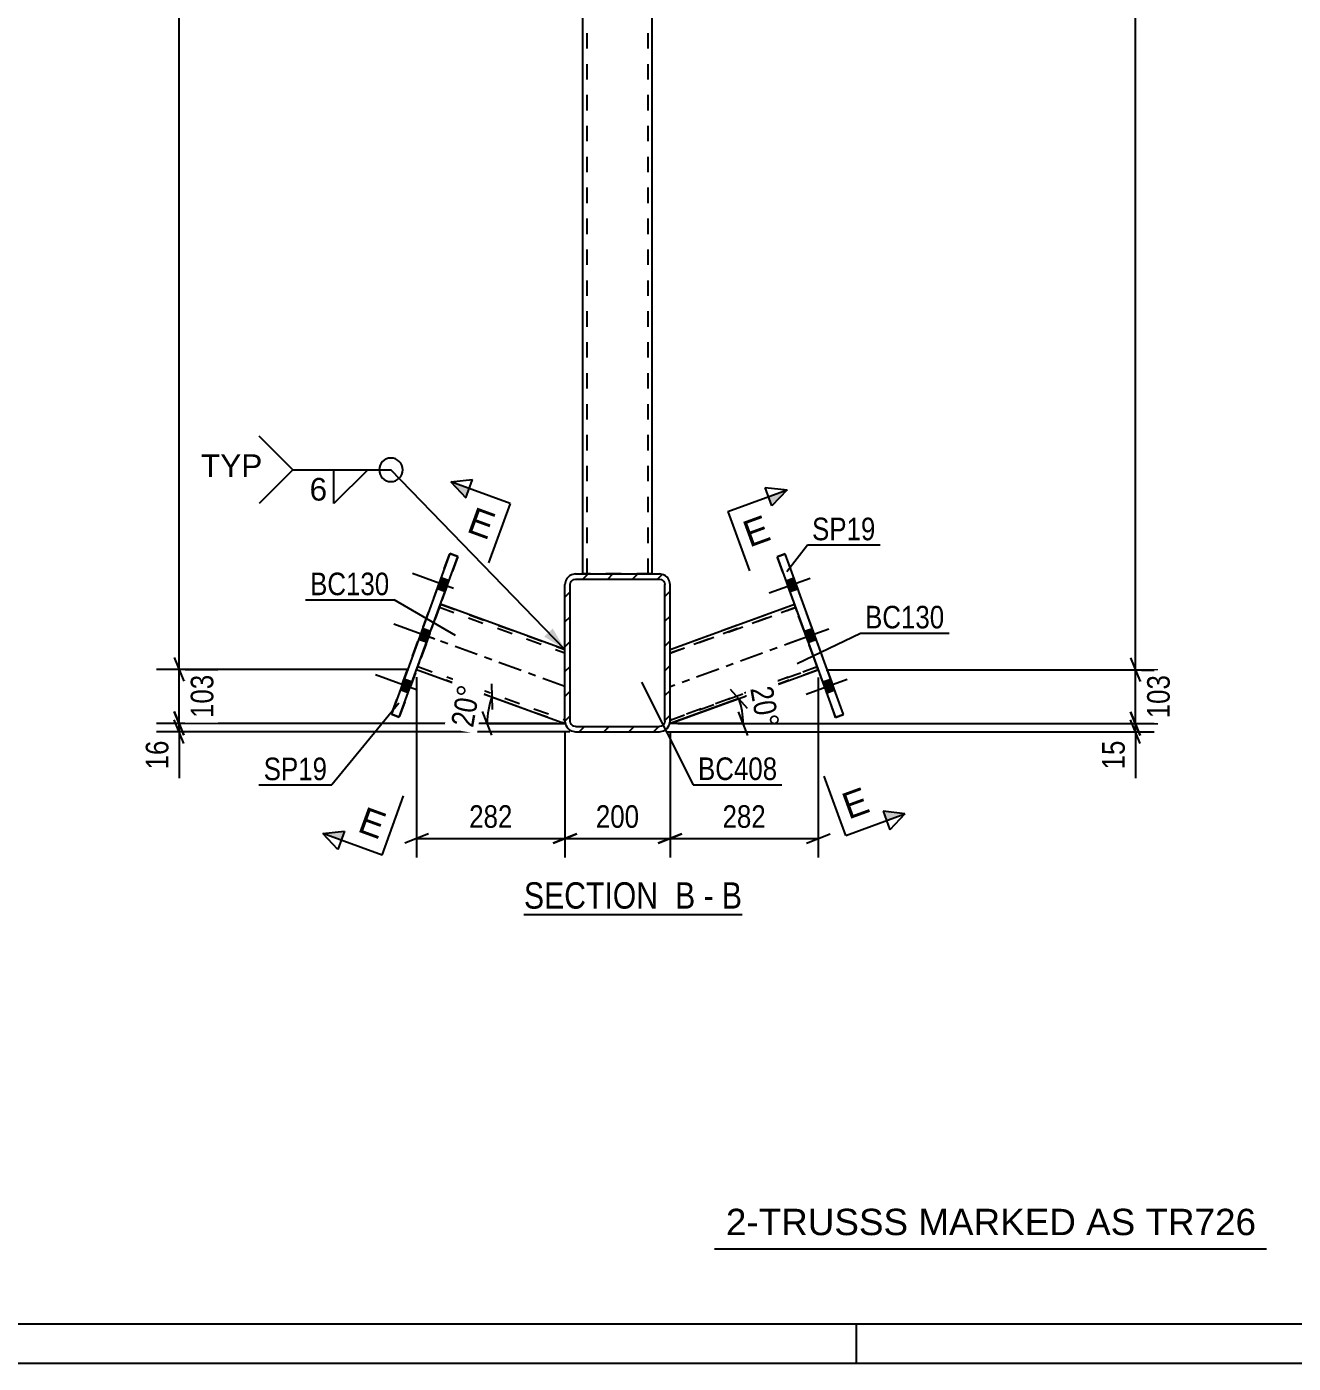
# Model space of a CAD drawing. Header units: millimetres. Extents: x 0 to 841, y 0 to 594.
# Drawn here: x 315.8 to 476.4, y 0 to 169.5 of the extents above; entities that cross this region are included whole.
import ezdxf

# ---------------------------------------------------------------- set-up
doc = ezdxf.new("R2010")
doc.units = ezdxf.units.MM
doc.linetypes.add('DXK_LINE_DOT2', pattern=[3.9198, 1.9599, -1.9599])
doc.linetypes.add('DXK_LINE_DOT3', pattern=[5.9187, 2.979, -0.9799, 0.9799, -0.9799])
doc.styles.add('Arial', font='ARIAL.TTF', dxfattribs={"height": 0.2})
doc.styles.add('Arial Narrow', font='ARIALN.TTF', dxfattribs={"height": 0.2})

# ---------------------------------------------------------------- blocks, each defined once
blk = doc.blocks.new('Unknown-570387635-1132')
at = {"color": 5, "linetype": 'Continuous'}
for p, q in [((5, 5), (836, 5)), ((421, 0), (421, 5)), ((0, 0), (841, 0))]:
    blk.add_line(p, q, dxfattribs=at)
blk = doc.blocks.new('Unknown-570387635-14 - 3584')
at = {"color": 6, "linetype": 'Continuous'}
blk.add_line((378.84, 56.91), (406.49, 56.91), dxfattribs=at)
at = {"color": 0, "linetype": 'Continuous'}
for points in [[(396.95, 57.66), (396.95, 61.16), (378.84, 61.16), (378.84, 57.66)], [(400.56, 57.66), (400.56, 61.16), (398, 61.16), (398, 57.66)], [(402.88, 57.66), (402.88, 61.16), (401.61, 61.16), (401.61, 57.66)], [(406.49, 57.66), (406.49, 61.16), (403.93, 61.16), (403.93, 57.66)]]:
    blk.add_wipeout(points, dxfattribs=at)
at = {"color": 7, "linetype": 'Continuous', "style": 'Arial Narrow'}
for s, p in [('SECTION ', (378.84, 57.66)), ('B', (398, 57.66)), ('B', (403.93, 57.66)), ('-', (401.61, 57.66))]:
    blk.add_text(s, height=3.34, dxfattribs=at).set_placement(p)
blk = doc.blocks.new('Part-570387635-3654 - 3584')
at = {"color": 2, "linetype": 'Continuous'}
for p, q in [((413.15, 96.23), (397.37, 90.49)), ((397.37, 81.12), (416.16, 87.96)), ((397.37, 81.19), (397.37, 81.44)), ((397.37, 81.19), (397.37, 81.12)), ((397.37, 81.12), (397.37, 81.12))]:
    blk.add_line(p, q, dxfattribs=at)
at = {"color": 7, "linetype": 'DXK_LINE_DOT2'}
for p, q in [((413.15, 96.23), (397.37, 90.49)), ((397.37, 90.06), (413.29, 95.85)), ((413.29, 95.85), (397.37, 90.06)), ((416.16, 87.96), (413.15, 96.23)), ((397.37, 90.49), (397.37, 90.49)), ((397.37, 90.42), (397.37, 90.49)), ((397.37, 81.44), (397.37, 90.49)), ((397.37, 90.06), (397.37, 90.06)), ((397.37, 81.55), (416.03, 88.34)), ((416.03, 88.34), (397.37, 81.55)), ((416.16, 87.96), (397.37, 81.12)), ((397.37, 81.55), (397.37, 81.55)), ((397.37, 81.12), (397.37, 81.12))]:
    blk.add_line(p, q, dxfattribs=at)
at = {"color": 7, "linetype": 'DXK_LINE_DOT3'}
blk.add_line((414.66, 92.1), (397.37, 85.8), dxfattribs=at)
blk = doc.blocks.new('Part-570387635-3595 - 3584')
at = {"linetype": 'Continuous'}
h = blk.add_hatch(dxfattribs=at)
h.set_pattern_fill('', scale=0.7, style=0, pattern_type=0)
h.set_pattern_definition([(45, (384.0365, 81.4378), (-1.57154, 1.57154), [])])
h.paths.add_polyline_path([(384.04, 98.77), (384.04, 81.44), (384.14, 80.93), (384.43, 80.49), (384.86, 80.21), (385.37, 80.1), (396.04, 80.1), (396.55, 80.21), (396.98, 80.49), (397.27, 80.93), (397.37, 81.44), (397.37, 98.77), (397.27, 99.28), (396.98, 99.71), (396.55, 100), (396.04, 100.1), (385.37, 100.1), (384.86, 100), (384.43, 99.71), (384.14, 99.28)])
h.paths.add_polyline_path([(384.9, 99.24), (385.11, 99.39), (385.37, 99.44), (396.04, 99.44), (396.29, 99.39), (396.51, 99.24), (396.65, 99.03), (396.7, 98.77), (396.7, 81.44), (396.65, 81.18), (396.51, 80.97), (396.29, 80.82), (396.04, 80.77), (385.37, 80.77), (385.11, 80.82), (384.9, 80.97), (384.75, 81.18), (384.7, 81.44), (384.7, 98.77), (384.75, 99.03)])
at = {"color": 2, "linetype": 'Continuous'}
for p, q in [((385.37, 100.1), (384.86, 100)), ((385.37, 100.1), (385.37, 100.1)), ((385.37, 100.1), (396.04, 100.1)), ((396.04, 100.1), (396.04, 100.1)), ((396.55, 100), (396.04, 100.1)), ((384.14, 99.28), (384.04, 98.77)), ((384.04, 98.77), (384.04, 98.77)), ((384.04, 81.44), (384.04, 98.77)), ((384.7, 98.77), (384.75, 99.03)), ((384.7, 98.77), (384.7, 98.77)), ((384.7, 81.44), (384.7, 98.77)), ((385.11, 99.39), (385.37, 99.44)), ((385.37, 99.44), (385.37, 99.44)), ((385.37, 99.44), (396.04, 99.44)), ((396.04, 99.44), (396.04, 99.44)), ((396.04, 99.44), (396.29, 99.39)), ((396.65, 99.03), (396.7, 98.77)), ((396.7, 98.77), (396.7, 98.77)), ((396.7, 81.44), (396.7, 98.77)), ((397.37, 98.77), (397.27, 99.28)), ((397.37, 98.77), (397.37, 98.77)), ((397.37, 81.44), (397.37, 98.77)), ((384.04, 81.44), (384.04, 81.44)), ((384.04, 81.44), (384.14, 80.93)), ((384.7, 81.44), (384.7, 81.44)), ((384.75, 81.18), (384.7, 81.44)), ((396.7, 81.44), (396.65, 81.18)), ((396.7, 81.44), (396.7, 81.44)), ((397.27, 80.93), (397.37, 81.44)), ((397.37, 81.44), (397.37, 81.44)), ((384.86, 80.21), (385.37, 80.1)), ((385.37, 80.77), (385.11, 80.82)), ((385.37, 80.77), (385.37, 80.77)), ((385.37, 80.77), (396.04, 80.77)), ((385.37, 80.1), (385.37, 80.1)), ((385.37, 80.1), (396.04, 80.1)), ((396.29, 80.82), (396.04, 80.77)), ((396.04, 80.77), (396.04, 80.77)), ((396.04, 80.1), (396.55, 80.21)), ((396.04, 80.1), (396.04, 80.1))]:
    blk.add_line(p, q, dxfattribs=at)
for centre, radius, start, end in [((385.37, 98.77), 1.33, 112.5, 157.5), ((385.37, 98.77), 0.667, 112.5, 157.5), ((396.04, 98.77), 0.667, 22.5, 67.5), ((396.04, 98.77), 1.33, 22.5, 67.5), ((385.37, 81.44), 1.33, 202.5, 247.5), ((385.37, 81.44), 0.667, 202.5, 247.5), ((396.04, 81.44), 0.667, 292.5, 337.5), ((396.04, 81.44), 1.33, 292.5, 337.5)]:
    blk.add_arc(centre, radius, start, end, dxfattribs=at)
blk = doc.blocks.new('Part-570387635-3605 - 3584')
at = {"color": 2, "linetype": 'Continuous'}
for p, q in [((386.3, 292.77), (386.3, 218.32)), ((395.1, 218.32), (395.1, 292.77)), ((386.3, 195.66), (386.3, 196.25)), ((395.1, 195.66), (395.1, 196.25)), ((386.3, 100.1), (386.3, 174.56)), ((395.1, 100.1), (395.1, 174.56))]:
    blk.add_line(p, q, dxfattribs=at)
at = {"color": 7, "linetype": 'DXK_LINE_DOT2'}
for p, q in [((386.3, 292.77), (395.1, 292.77)), ((386.38, 292.77), (386.3, 292.77)), ((386.84, 100.1), (386.84, 292.77)), ((394.57, 100.1), (394.57, 292.77)), ((386.3, 196.25), (386.3, 218.32)), ((395.1, 196.25), (395.1, 218.32)), ((386.3, 174.56), (386.3, 195.66)), ((395.1, 174.56), (395.1, 195.66)), ((386.3, 100.1), (386.3, 100.1)), ((386.3, 100.1), (395.1, 100.1)), ((395.1, 100.1), (386.3, 100.1)), ((386.3, 100.1), (386.3, 100.1)), ((386.84, 100.1), (386.84, 100.1)), ((394.57, 100.1), (394.57, 100.1)), ((395.1, 100.1), (395.1, 100.1)), ((395.1, 100.1), (395.1, 100.1))]:
    blk.add_line(p, q, dxfattribs=at)
blk = doc.blocks.new('Bolt-570387635-3616 - 3584')
at = {"linetype": 'Continuous'}
for points in [[(413.57, 98.19), (413.07, 99.57), (412.07, 99.21), (412.57, 97.83)], [(413.57, 98.19), (413.07, 99.57), (412.07, 99.21), (412.57, 97.83)], [(413.57, 98.19), (413.07, 99.57), (412.07, 99.21), (412.57, 97.83)], [(415.91, 91.77), (415.41, 93.15), (414.41, 92.79), (414.91, 91.41)], [(415.91, 91.77), (415.41, 93.15), (414.41, 92.79), (414.91, 91.41)], [(418.25, 85.35), (417.75, 86.73), (416.74, 86.36), (417.25, 84.99)], [(418.25, 85.35), (417.75, 86.73), (416.74, 86.36), (417.25, 84.99)], [(418.25, 85.35), (417.75, 86.73), (416.74, 86.36), (417.25, 84.99)]]:
    blk.add_hatch(color=1, dxfattribs=at).paths.add_polyline_path(points)
at = {"color": 1, "linetype": 'Continuous'}
for p, q in [((415.14, 99.54), (409.94, 97.65)), ((415.14, 99.54), (409.94, 97.65)), ((415.14, 99.54), (409.94, 97.65)), ((413.07, 99.57), (412.07, 99.21)), ((413.07, 99.57), (412.07, 99.21)), ((413.07, 99.57), (412.07, 99.21)), ((413.57, 98.19), (412.57, 97.83)), ((413.57, 98.19), (412.57, 97.83)), ((413.57, 98.19), (412.57, 97.83)), ((417.48, 93.12), (412.28, 91.23)), ((417.48, 93.12), (412.28, 91.23)), ((415.41, 93.15), (414.41, 92.79)), ((415.41, 93.15), (414.41, 92.79)), ((415.91, 91.77), (414.91, 91.41)), ((415.91, 91.77), (414.91, 91.41)), ((419.81, 86.7), (414.62, 84.81)), ((419.81, 86.7), (414.62, 84.81)), ((419.81, 86.7), (414.62, 84.81)), ((417.75, 86.73), (416.74, 86.36)), ((417.75, 86.73), (416.74, 86.36)), ((417.75, 86.73), (416.74, 86.36)), ((418.25, 85.35), (417.25, 84.99)), ((418.25, 85.35), (417.25, 84.99)), ((418.25, 85.35), (417.25, 84.99))]:
    blk.add_line(p, q, dxfattribs=at)
blk = doc.blocks.new('Bolt-570387635-3617 - 3584')
at = {"linetype": 'Continuous'}
for points in [[(368.83, 97.87), (369.34, 99.25), (368.33, 99.61), (367.83, 98.23)], [(368.83, 97.87), (369.34, 99.25), (368.33, 99.61), (367.83, 98.23)], [(368.83, 97.87), (369.34, 99.25), (368.33, 99.61), (367.83, 98.23)], [(366.5, 91.45), (367, 92.82), (366, 93.19), (365.49, 91.81)], [(366.5, 91.45), (367, 92.82), (366, 93.19), (365.49, 91.81)], [(364.16, 85.02), (364.66, 86.4), (363.66, 86.77), (363.16, 85.39)], [(364.16, 85.02), (364.66, 86.4), (363.66, 86.77), (363.16, 85.39)], [(364.16, 85.02), (364.66, 86.4), (363.66, 86.77), (363.16, 85.39)]]:
    blk.add_hatch(color=1, dxfattribs=at).paths.add_polyline_path(points)
at = {"color": 1, "linetype": 'Continuous'}
for p, q in [((369.9, 98.26), (364.7, 100.15)), ((369.9, 98.26), (364.7, 100.15)), ((369.9, 98.26), (364.7, 100.15)), ((369.34, 99.25), (368.33, 99.61)), ((369.34, 99.25), (368.33, 99.61)), ((369.34, 99.25), (368.33, 99.61)), ((368.83, 97.87), (367.83, 98.23)), ((368.83, 97.87), (367.83, 98.23)), ((368.83, 97.87), (367.83, 98.23)), ((367.56, 91.84), (362.36, 93.73)), ((367.56, 91.84), (362.36, 93.73)), ((366.5, 91.45), (365.49, 91.81)), ((366.5, 91.45), (365.49, 91.81)), ((367, 92.82), (366, 93.19)), ((367, 92.82), (366, 93.19)), ((365.22, 85.42), (360.03, 87.31)), ((365.22, 85.42), (360.03, 87.31)), ((365.22, 85.42), (360.03, 87.31)), ((364.66, 86.4), (363.66, 86.77)), ((364.66, 86.4), (363.66, 86.77)), ((364.66, 86.4), (363.66, 86.77)), ((364.16, 85.02), (363.16, 85.39)), ((364.16, 85.02), (363.16, 85.39)), ((364.16, 85.02), (363.16, 85.39))]:
    blk.add_line(p, q, dxfattribs=at)
blk = doc.blocks.new('Part-570387635-3639 - 3584')
at = {"color": 2, "linetype": 'Continuous'}
for p, q in [((411.96, 102.64), (410.95, 102.28)), ((410.95, 102.28), (418.36, 81.92)), ((410.95, 102.28), (410.95, 102.28)), ((419.37, 82.28), (411.96, 102.64)), ((411.96, 102.64), (411.96, 102.64)), ((418.36, 81.92), (419.37, 82.28)), ((418.36, 81.92), (418.36, 81.92)), ((419.37, 82.28), (419.37, 82.28))]:
    blk.add_line(p, q, dxfattribs=at)
at = {"color": 7, "linetype": 'DXK_LINE_DOT2'}
for p, q in [((410.95, 102.28), (411.96, 102.64)), ((418.36, 81.92), (410.95, 102.28)), ((419.37, 82.28), (411.96, 102.64)), ((419.37, 82.28), (418.36, 81.92))]:
    blk.add_line(p, q, dxfattribs=at)
blk = doc.blocks.new('Part-570387635-3644 - 3584')
at = {"color": 2, "linetype": 'Continuous'}
for p, q in [((369.45, 102.68), (362.04, 82.32)), ((363.04, 81.95), (370.45, 102.31)), ((370.45, 102.31), (369.45, 102.68)), ((369.45, 102.68), (369.45, 102.68)), ((370.45, 102.31), (370.45, 102.31)), ((362.04, 82.32), (363.04, 81.95)), ((362.04, 82.32), (362.04, 82.32)), ((363.04, 81.95), (363.04, 81.95))]:
    blk.add_line(p, q, dxfattribs=at)
at = {"color": 7, "linetype": 'DXK_LINE_DOT2'}
for p, q in [((362.04, 82.32), (369.45, 102.68)), ((370.45, 102.31), (363.04, 81.95)), ((369.45, 102.68), (370.45, 102.31)), ((363.04, 81.95), (362.04, 82.32))]:
    blk.add_line(p, q, dxfattribs=at)
blk = doc.blocks.new('Part-570387635-3689 - 3584')
at = {"color": 7, "linetype": 'DXK_LINE_DOT2'}
for p, q in [((368.25, 96.27), (365.24, 88)), ((368.12, 95.89), (384.04, 90.1)), ((368.12, 95.89), (384.04, 90.1)), ((368.25, 96.27), (384.04, 90.52)), ((384.04, 81.44), (384.04, 90.52)), ((365.38, 88.38), (384.04, 81.59)), ((365.38, 88.38), (384.04, 81.59)), ((365.24, 88), (384.04, 81.16)), ((384.04, 81.16), (384.04, 81.16))]:
    blk.add_line(p, q, dxfattribs=at)
at = {"color": 2, "linetype": 'Continuous'}
for p, q in [((384.04, 90.52), (368.25, 96.27)), ((365.24, 88), (384.04, 81.16)), ((384.04, 81.41), (384.04, 81.44)), ((384.04, 81.16), (384.04, 81.41)), ((384.04, 81.16), (384.04, 81.16))]:
    blk.add_line(p, q, dxfattribs=at)
at = {"color": 7, "linetype": 'DXK_LINE_DOT3'}
blk.add_line((384.04, 85.84), (366.75, 92.13), dxfattribs=at)
blk = doc.blocks.new('StraightDimension-570387635-3805 - 3584')
at = {"color": 7, "linetype": 'Continuous'}
for p, q in [((334.51, 82.66), (335.71, 79.66)), ((335.71, 78.6), (334.51, 81.6)), ((383.04, 81.16), (332.26, 81.16)), ((384.64, 80.1), (332.26, 80.1)), ((335.11, 80.1), (335.11, 81.16))]:
    blk.add_line(p, q, dxfattribs=at)
at = {"color": 0}
blk.add_wipeout([(334.36, 79.58), (330.16, 79.58), (330.16, 74.72), (334.36, 74.72)], dxfattribs=at)
at = {"color": 7, "linetype": 'Continuous'}
blk.add_line((335.11, 80.1), (335.11, 74.2), dxfattribs=at)
blk.add_line((335.11, 80.1), (335.11, 74.2), dxfattribs=at)
at = {"color": 3, "style": 'Arial Narrow'}
blk.add_text('16', height=2.863, rotation=90.0002, dxfattribs=at).set_placement((333.76, 75.32))
blk = doc.blocks.new('StraightDimension-570387635-3877 - 3584')
at = {"color": 7, "linetype": 'Continuous'}
for p, q in [((384.04, 80.16), (384.04, 64.16)), ((397.37, 80.12), (397.37, 64.16)), ((385.54, 67.16), (382.54, 65.96)), ((384.04, 66.56), (397.37, 66.56)), ((395.87, 65.96), (398.87, 67.16))]:
    blk.add_line(p, q, dxfattribs=at)
at = {"color": 0}
blk.add_wipeout([(394.05, 67.31), (394.05, 71.51), (387.36, 71.51), (387.36, 67.31)], dxfattribs=at)
at = {"color": 3, "style": 'Arial Narrow'}
blk.add_text('200', height=2.863, dxfattribs=at).set_placement((387.96, 67.91))
blk = doc.blocks.new('StraightDimension-570387635-3887 - 3584')
at = {"color": 7, "linetype": 'Continuous'}
for p, q in [((365.24, 87), (365.24, 64.16)), ((384.04, 80.16), (384.04, 64.16)), ((366.74, 67.16), (363.74, 65.96)), ((365.24, 66.56), (384.04, 66.56)), ((382.54, 65.96), (385.54, 67.16))]:
    blk.add_line(p, q, dxfattribs=at)
at = {"color": 0}
blk.add_wipeout([(377.98, 67.31), (377.98, 71.51), (371.3, 71.51), (371.3, 67.31)], dxfattribs=at)
at = {"color": 3, "style": 'Arial Narrow'}
blk.add_text('282', height=2.863, dxfattribs=at).set_placement((371.9, 67.91))
blk = doc.blocks.new('AngleDimension-570387635-3898 - 3584')
at = {"color": 7, "linetype": 'Continuous'}
for p, q in [((405, 85.5), (407.16, 83.09)), ((406.08, 84.29), (397.37, 81.12)), ((407.24, 79.62), (406.04, 82.62)), ((406.64, 81.12), (397.37, 81.12)), ((398.37, 81.12), (406.64, 81.12))]:
    blk.add_line(p, q, dxfattribs=at)
blk.add_arc((397.37, 81.12), 9.27, 360, 20, dxfattribs=at)
at = {"color": 0}
blk.add_wipeout([(407.95, 79.71), (412.08, 80.44), (410.96, 86.8), (406.82, 86.07)], dxfattribs=at)
at = {"color": 3, "style": 'Arial Narrow'}
blk.add_text('20°', height=2.863, rotation=-80.0021, dxfattribs=at).set_placement((407.52, 85.58))
blk = doc.blocks.new('StraightDimension-570387635-9107 - 3584')
at = {"color": 7, "linetype": 'Continuous'}
for p, q in [((455.76, 89.46), (456.96, 86.46)), ((417.16, 87.96), (459.21, 87.96)), ((456.36, 81.12), (456.36, 87.96)), ((456.96, 79.62), (455.76, 82.62)), ((398.37, 81.12), (459.21, 81.12))]:
    blk.add_line(p, q, dxfattribs=at)
at = {"color": 0}
blk.add_wipeout([(461.31, 87.88), (457.11, 87.88), (457.11, 81.2), (461.31, 81.2)], dxfattribs=at)
at = {"color": 3, "style": 'Arial Narrow'}
blk.add_text('103', height=2.863, rotation=90.0002, dxfattribs=at).set_placement((460.71, 81.8))
blk = doc.blocks.new('StraightDimension-570387635-3815 - 3584')
at = {"color": 7, "linetype": 'Continuous'}
for p, q in [((334.51, 89.5), (335.71, 86.5)), ((364.24, 88), (332.71, 88)), ((335.11, 81.16), (335.11, 88)), ((335.71, 79.66), (334.51, 82.66)), ((383.04, 81.16), (332.71, 81.16))]:
    blk.add_line(p, q, dxfattribs=at)
at = {"color": 0}
blk.add_wipeout([(340.06, 87.92), (335.86, 87.92), (335.86, 81.24), (340.06, 81.24)], dxfattribs=at)
at = {"color": 3, "style": 'Arial Narrow'}
blk.add_text('103', height=2.863, rotation=90.0002, dxfattribs=at).set_placement((339.46, 81.84))
blk = doc.blocks.new('StraightDimension-570387635-3825 - 3584')
at = {"color": 7, "linetype": 'Continuous'}
for p, q in [((335.71, 304.02), (334.51, 307.02)), ((383.04, 305.52), (332.26, 305.52)), ((335.11, 88), (335.11, 305.52)), ((334.51, 89.5), (335.71, 86.5)), ((364.24, 88), (332.26, 88))]:
    blk.add_line(p, q, dxfattribs=at)
at = {"color": 0}
blk.add_wipeout([(334.36, 201.02), (330.16, 201.02), (330.16, 192.51), (334.36, 192.51)], dxfattribs=at)
at = {"color": 3, "style": 'Arial Narrow'}
blk.add_text('3263', height=2.863, rotation=90.0002, dxfattribs=at).set_placement((333.76, 193.11))
blk = doc.blocks.new('AngleDimension-570387635-3859 - 3584')
at = {"color": 7, "linetype": 'Continuous'}
for p, q in [((374.72, 86.15), (374.82, 82.92)), ((374.77, 84.53), (384.04, 81.16)), ((374.78, 79.66), (373.58, 82.66)), ((383.04, 81.16), (374.18, 81.16)), ((374.18, 81.16), (384.04, 81.16))]:
    blk.add_line(p, q, dxfattribs=at)
blk.add_arc((384.04, 81.16), 9.86, 160.0001, 180, dxfattribs=at)
at = {"color": 0}
blk.add_wipeout([(374, 86.21), (369.87, 86.94), (368.74, 80.58), (372.88, 79.85)], dxfattribs=at)
at = {"color": 3, "style": 'Arial Narrow'}
blk.add_text('20°', height=2.863, rotation=80.0021, dxfattribs=at).set_placement((372.39, 80.54))
blk = doc.blocks.new('StraightDimension-570387635-3867 - 3584')
at = {"color": 7, "linetype": 'Continuous'}
for p, q in [((416.16, 86.96), (416.16, 64.16)), ((397.37, 80.12), (397.37, 64.16)), ((398.87, 67.16), (395.87, 65.96)), ((397.37, 66.56), (416.16, 66.56)), ((414.66, 65.96), (417.66, 67.16))]:
    blk.add_line(p, q, dxfattribs=at)
at = {"color": 0}
blk.add_wipeout([(410.11, 67.31), (410.11, 71.51), (403.42, 71.51), (403.42, 67.31)], dxfattribs=at)
at = {"color": 3, "style": 'Arial Narrow'}
blk.add_text('282', height=2.863, dxfattribs=at).set_placement((404.02, 67.91))
blk = doc.blocks.new('StraightDimension-570387635-9106 - 3584')
at = {"color": 7, "linetype": 'Continuous'}
for p, q in [((456.96, 303.98), (455.76, 306.98)), ((398.37, 305.48), (458.76, 305.48)), ((456.36, 87.96), (456.36, 305.48)), ((455.76, 89.46), (456.96, 86.46)), ((417.16, 87.96), (458.76, 87.96))]:
    blk.add_line(p, q, dxfattribs=at)
at = {"color": 0}
blk.add_wipeout([(455.61, 200.98), (451.41, 200.98), (451.41, 192.47), (455.61, 192.47)], dxfattribs=at)
at = {"color": 3, "style": 'Arial Narrow'}
blk.add_text('3263', height=2.863, rotation=90.0002, dxfattribs=at).set_placement((455.01, 193.07))
blk = doc.blocks.new('StraightDimension-570387635-9108 - 3584')
at = {"color": 7, "linetype": 'Continuous'}
for p, q in [((455.76, 82.62), (456.96, 79.62)), ((456.96, 78.6), (455.76, 81.6)), ((397.04, 80.1), (458.76, 80.1)), ((398.37, 81.12), (458.76, 81.12)), ((456.36, 80.1), (456.36, 81.12))]:
    blk.add_line(p, q, dxfattribs=at)
at = {"color": 0}
blk.add_wipeout([(455.61, 79.58), (451.41, 79.58), (451.41, 74.72), (455.61, 74.72)], dxfattribs=at)
at = {"color": 7, "linetype": 'Continuous'}
blk.add_line((456.36, 80.1), (456.36, 74.2), dxfattribs=at)
blk.add_line((456.36, 80.1), (456.36, 74.2), dxfattribs=at)
at = {"color": 3, "style": 'Arial Narrow'}
blk.add_text('15', height=2.863, rotation=90.0002, dxfattribs=at).set_placement((455.01, 75.32))
blk = doc.blocks.new('Unknown-570387635-10477')
at = {"color": 7, "linetype": 'Continuous'}
blk.add_line((403, 14.5), (473, 14.5), dxfattribs=at)
at = {"color": 7, "style": 'Arial'}
blk.add_text('2-TRUSSS MARKED AS TR726', height=3.3428, dxfattribs=at).set_placement((404.45, 16.25))
blk = doc.blocks.new('WeldMark-570387635-3919 - 3584')
at = {"linetype": 'Continuous'}
blk.add_hatch(color=30, dxfattribs=at).paths.add_polyline_path([(382.49, 93.2), (384.04, 90.52), (381.41, 92.16)])
at = {"color": 3, "linetype": 'Continuous'}
for q in [(345.27, 117.59), (345.27, 109.02)]:
    blk.add_line((349.56, 113.31), q, dxfattribs=at)
at = {"color": 30, "linetype": 'Continuous'}
blk.add_line((384.04, 90.52), (361.98, 113.31), dxfattribs=at)
at = {"color": 3, "linetype": 'Continuous'}
for start, end in [(90, 270), (270, 90)]:
    blk.add_arc((361.98, 113.31), 1.5, start, end, dxfattribs=at)
at = {"color": 0}
blk.add_wipeout([(354.08, 109.21), (354.08, 112.61), (351.46, 112.61), (351.46, 109.21)], dxfattribs=at)
at = {"color": 30, "linetype": 'Continuous'}
blk.add_line((349.56, 113.31), (361.98, 113.31), dxfattribs=at)
at = {"color": 3, "linetype": 'Continuous'}
for p, q in [((354.74, 113.31), (359.03, 113.31)), ((359.03, 113.31), (354.74, 109.02)), ((354.74, 109.02), (354.74, 113.31))]:
    blk.add_line(p, q, dxfattribs=at)
at = {"color": 3, "style": 'Arial'}
blk.add_text('6', height=2.87, dxfattribs=at).set_placement((351.66, 109.41))
at = {"color": 0, "linetype": 'Continuous'}
blk.add_wipeout([(345.66, 112.41), (345.66, 115.41), (337.89, 115.41), (337.89, 112.41)], dxfattribs=at)
blk.add_wipeout([(345.66, 112.41), (345.66, 115.41), (337.89, 115.41), (337.89, 112.41)], dxfattribs=at)
at = {"color": 3, "linetype": 'Continuous', "style": 'Arial'}
blk.add_text('TYP', height=2.865, dxfattribs=at).set_placement((337.89, 112.41))
blk = doc.blocks.new('Mark-570387635-3591 - 3584')
at = {"color": 0}
blk.add_wipeout([(410.95, 73.97), (410.95, 76.97), (400.91, 76.97), (400.91, 73.97)], dxfattribs=at)
blk.add_wipeout([(410.95, 73.97), (410.95, 76.97), (400.91, 76.97), (400.91, 73.97)], dxfattribs=at)
at = {"color": 30, "linetype": 'Continuous'}
for p, q in [((393.73, 86.39), (400.31, 73.37)), ((400.31, 73.37), (411.55, 73.37))]:
    blk.add_line(p, q, dxfattribs=at)
at = {"color": 3, "style": 'Arial Narrow'}
blk.add_text('BC408', height=2.863, dxfattribs=at).set_placement((400.91, 73.97))
blk = doc.blocks.new('Mark-570387635-3635 - 3584')
at = {"color": 0}
blk.add_wipeout([(423.41, 104.38), (423.41, 107.38), (415.37, 107.38), (415.37, 104.38)], dxfattribs=at)
blk.add_wipeout([(423.41, 104.38), (423.41, 107.38), (415.37, 107.38), (415.37, 104.38)], dxfattribs=at)
at = {"color": 30, "linetype": 'Continuous'}
for p, q in [((412.16, 100.41), (414.77, 103.78)), ((414.77, 103.78), (424.01, 103.78))]:
    blk.add_line(p, q, dxfattribs=at)
at = {"color": 3, "style": 'Arial Narrow'}
blk.add_text('SP19', height=2.863, dxfattribs=at).set_placement((415.37, 104.38))
blk = doc.blocks.new('Mark-570387635-3640 - 3584')
at = {"color": 0}
blk.add_wipeout([(353.89, 73.95), (353.89, 76.95), (345.85, 76.95), (345.85, 73.95)], dxfattribs=at)
blk.add_wipeout([(353.89, 73.95), (353.89, 76.95), (345.85, 76.95), (345.85, 73.95)], dxfattribs=at)
at = {"color": 30, "linetype": 'Continuous'}
for p in [(363, 83.72), (345.25, 73.35)]:
    blk.add_line(p, (354.49, 73.35), dxfattribs=at)
at = {"color": 3, "style": 'Arial Narrow'}
blk.add_text('SP19', height=2.863, dxfattribs=at).set_placement((345.85, 73.95))
blk = doc.blocks.new('Mark-570387635-3650 - 3584')
at = {"color": 0}
blk.add_wipeout([(432.14, 93.2), (432.14, 96.2), (422.09, 96.2), (422.09, 93.2)], dxfattribs=at)
blk.add_wipeout([(432.14, 93.2), (432.14, 96.2), (422.09, 96.2), (422.09, 93.2)], dxfattribs=at)
at = {"color": 30, "linetype": 'Continuous'}
for p, q in [((413.49, 88.73), (421.49, 92.6)), ((421.49, 92.6), (432.74, 92.6))]:
    blk.add_line(p, q, dxfattribs=at)
at = {"color": 3, "style": 'Arial Narrow'}
blk.add_text('BC130', height=2.863, dxfattribs=at).set_placement((422.09, 93.2))
blk = doc.blocks.new('Mark-570387635-3685 - 3584')
at = {"color": 0}
blk.add_wipeout([(361.77, 97.41), (361.77, 100.41), (351.73, 100.41), (351.73, 97.41)], dxfattribs=at)
blk.add_wipeout([(361.77, 97.41), (361.77, 100.41), (351.73, 100.41), (351.73, 97.41)], dxfattribs=at)
at = {"color": 30, "linetype": 'Continuous'}
for p in [(351.13, 96.81), (370.17, 92.31)]:
    blk.add_line(p, (362.37, 96.81), dxfattribs=at)
at = {"color": 3, "style": 'Arial Narrow'}
blk.add_text('BC130', height=2.863, dxfattribs=at).set_placement((351.73, 97.41))
blk = doc.blocks.new('SectionMark-570387635-3905 - 3584')
at = {"linetype": 'Continuous'}
for points in [[(371.92, 110.92), (371.49, 109.74), (369.57, 111.77)], [(356.11, 67.5), (355.69, 66.33), (353.34, 67.18)]]:
    blk.add_hatch(color=6, dxfattribs=at).paths.add_polyline_path(points)
at = {"color": 6, "linetype": 'Continuous'}
for p, q in [((369.57, 111.77), (372.34, 112.09)), ((371.49, 109.74), (372.34, 112.09)), ((369.57, 111.77), (371.49, 109.74)), ((353.34, 67.18), (356.11, 67.5)), ((355.26, 65.15), (353.34, 67.18)), ((356.11, 67.5), (355.26, 65.15))]:
    blk.add_line(p, q, dxfattribs=at)
at = {"color": 0, "linetype": 'Continuous'}
for points in [[(374.35, 104.44), (375.55, 107.73), (372.62, 108.8), (371.43, 105.51)], [(360.51, 66.43), (361.71, 69.72), (358.79, 70.79), (357.59, 67.5)]]:
    blk.add_wipeout(points, dxfattribs=at)
at = {"color": 6, "linetype": 'Continuous'}
for p, q in [((377.08, 109.04), (369.57, 111.77)), ((377.08, 109.04), (374.35, 101.52)), ((360.86, 64.45), (363.59, 71.96)), ((360.86, 64.45), (353.34, 67.18))]:
    blk.add_line(p, q, dxfattribs=at)
at = {"color": 3, "linetype": 'Continuous', "style": 'Arial'}
for p in [(371.43, 105.51), (357.59, 67.5)]:
    blk.add_text('E', height=3.34, rotation=-20.002, dxfattribs=at).set_placement(p)
blk = doc.blocks.new('SectionMark-570387635-3907 - 3584')
at = {"linetype": 'Continuous'}
for points in [[(410.28, 108.74), (409.85, 109.91), (412.2, 110.77)], [(424.8, 68.83), (424.38, 70.01), (427.15, 69.69)]]:
    blk.add_hatch(color=6, dxfattribs=at).paths.add_polyline_path(points)
at = {"color": 6, "linetype": 'Continuous'}
for p, q in [((410.28, 108.74), (409.43, 111.08)), ((409.43, 111.08), (412.2, 110.77)), ((412.2, 110.77), (410.28, 108.74)), ((427.15, 69.69), (424.38, 70.01)), ((424.38, 70.01), (425.23, 67.66)), ((427.15, 69.69), (425.23, 67.66))]:
    blk.add_line(p, q, dxfattribs=at)
at = {"color": 0, "linetype": 'Continuous'}
for points in [[(410.34, 104.5), (409.15, 107.79), (406.22, 106.73), (407.42, 103.44)], [(422.9, 70), (421.7, 73.29), (418.78, 72.23), (419.98, 68.94)]]:
    blk.add_wipeout(points, dxfattribs=at)
at = {"color": 6, "linetype": 'Continuous'}
for p, q in [((404.69, 108.03), (412.2, 110.77)), ((404.69, 108.03), (407.42, 100.51)), ((419.64, 66.95), (416.9, 74.47)), ((419.64, 66.95), (427.15, 69.69))]:
    blk.add_line(p, q, dxfattribs=at)
at = {"color": 3, "linetype": 'Continuous', "style": 'Arial'}
for p in [(407.42, 103.44), (419.98, 68.94)]:
    blk.add_text('E', height=3.34, rotation=20.002, dxfattribs=at).set_placement(p)

msp = doc.modelspace()

# ---------------------------------------------------------------- block references
for name in ['Unknown-570387635-1132', 'Part-570387635-3605 - 3584', 'Part-570387635-3644 - 3584', 'Part-570387635-3639 - 3584', 'Bolt-570387635-3617 - 3584', 'Part-570387635-3595 - 3584', 'Bolt-570387635-3616 - 3584', 'Part-570387635-3689 - 3584', 'Part-570387635-3654 - 3584', 'Unknown-570387635-10477']:
    msp.add_blockref(name, (0, 0))

# ---------------------------------------------------------------- next in the draw order: block references
for name in ['StraightDimension-570387635-3805 - 3584', 'Unknown-570387635-14 - 3584']:
    msp.add_blockref(name, (0, 0))

# ---------------------------------------------------------------- next in the draw order: block references
msp.add_blockref('StraightDimension-570387635-3877 - 3584', (0, 0))

# ---------------------------------------------------------------- next in the draw order: block references
for name in ['StraightDimension-570387635-3887 - 3584', 'AngleDimension-570387635-3898 - 3584']:
    msp.add_blockref(name, (0, 0))

# ---------------------------------------------------------------- next in the draw order: block references
for name in ['StraightDimension-570387635-3815 - 3584', 'StraightDimension-570387635-9107 - 3584']:
    msp.add_blockref(name, (0, 0))

# ---------------------------------------------------------------- next in the draw order: block references
for name in ['StraightDimension-570387635-3825 - 3584', 'StraightDimension-570387635-3867 - 3584', 'Mark-570387635-3640 - 3584']:
    msp.add_blockref(name, (0, 0))

# ---------------------------------------------------------------- next in the draw order: block references
for name in ['StraightDimension-570387635-9106 - 3584', 'WeldMark-570387635-3919 - 3584', 'AngleDimension-570387635-3859 - 3584', 'StraightDimension-570387635-9108 - 3584']:
    msp.add_blockref(name, (0, 0))

# ---------------------------------------------------------------- next in the draw order: block references
for name in ['Mark-570387635-3635 - 3584', 'Mark-570387635-3685 - 3584', 'Mark-570387635-3650 - 3584', 'Mark-570387635-3591 - 3584']:
    msp.add_blockref(name, (0, 0))

# ---------------------------------------------------------------- next in the draw order: block references
for name in ['SectionMark-570387635-3905 - 3584', 'SectionMark-570387635-3907 - 3584']:
    msp.add_blockref(name, (0, 0))

doc.saveas('drawing.dxf')
